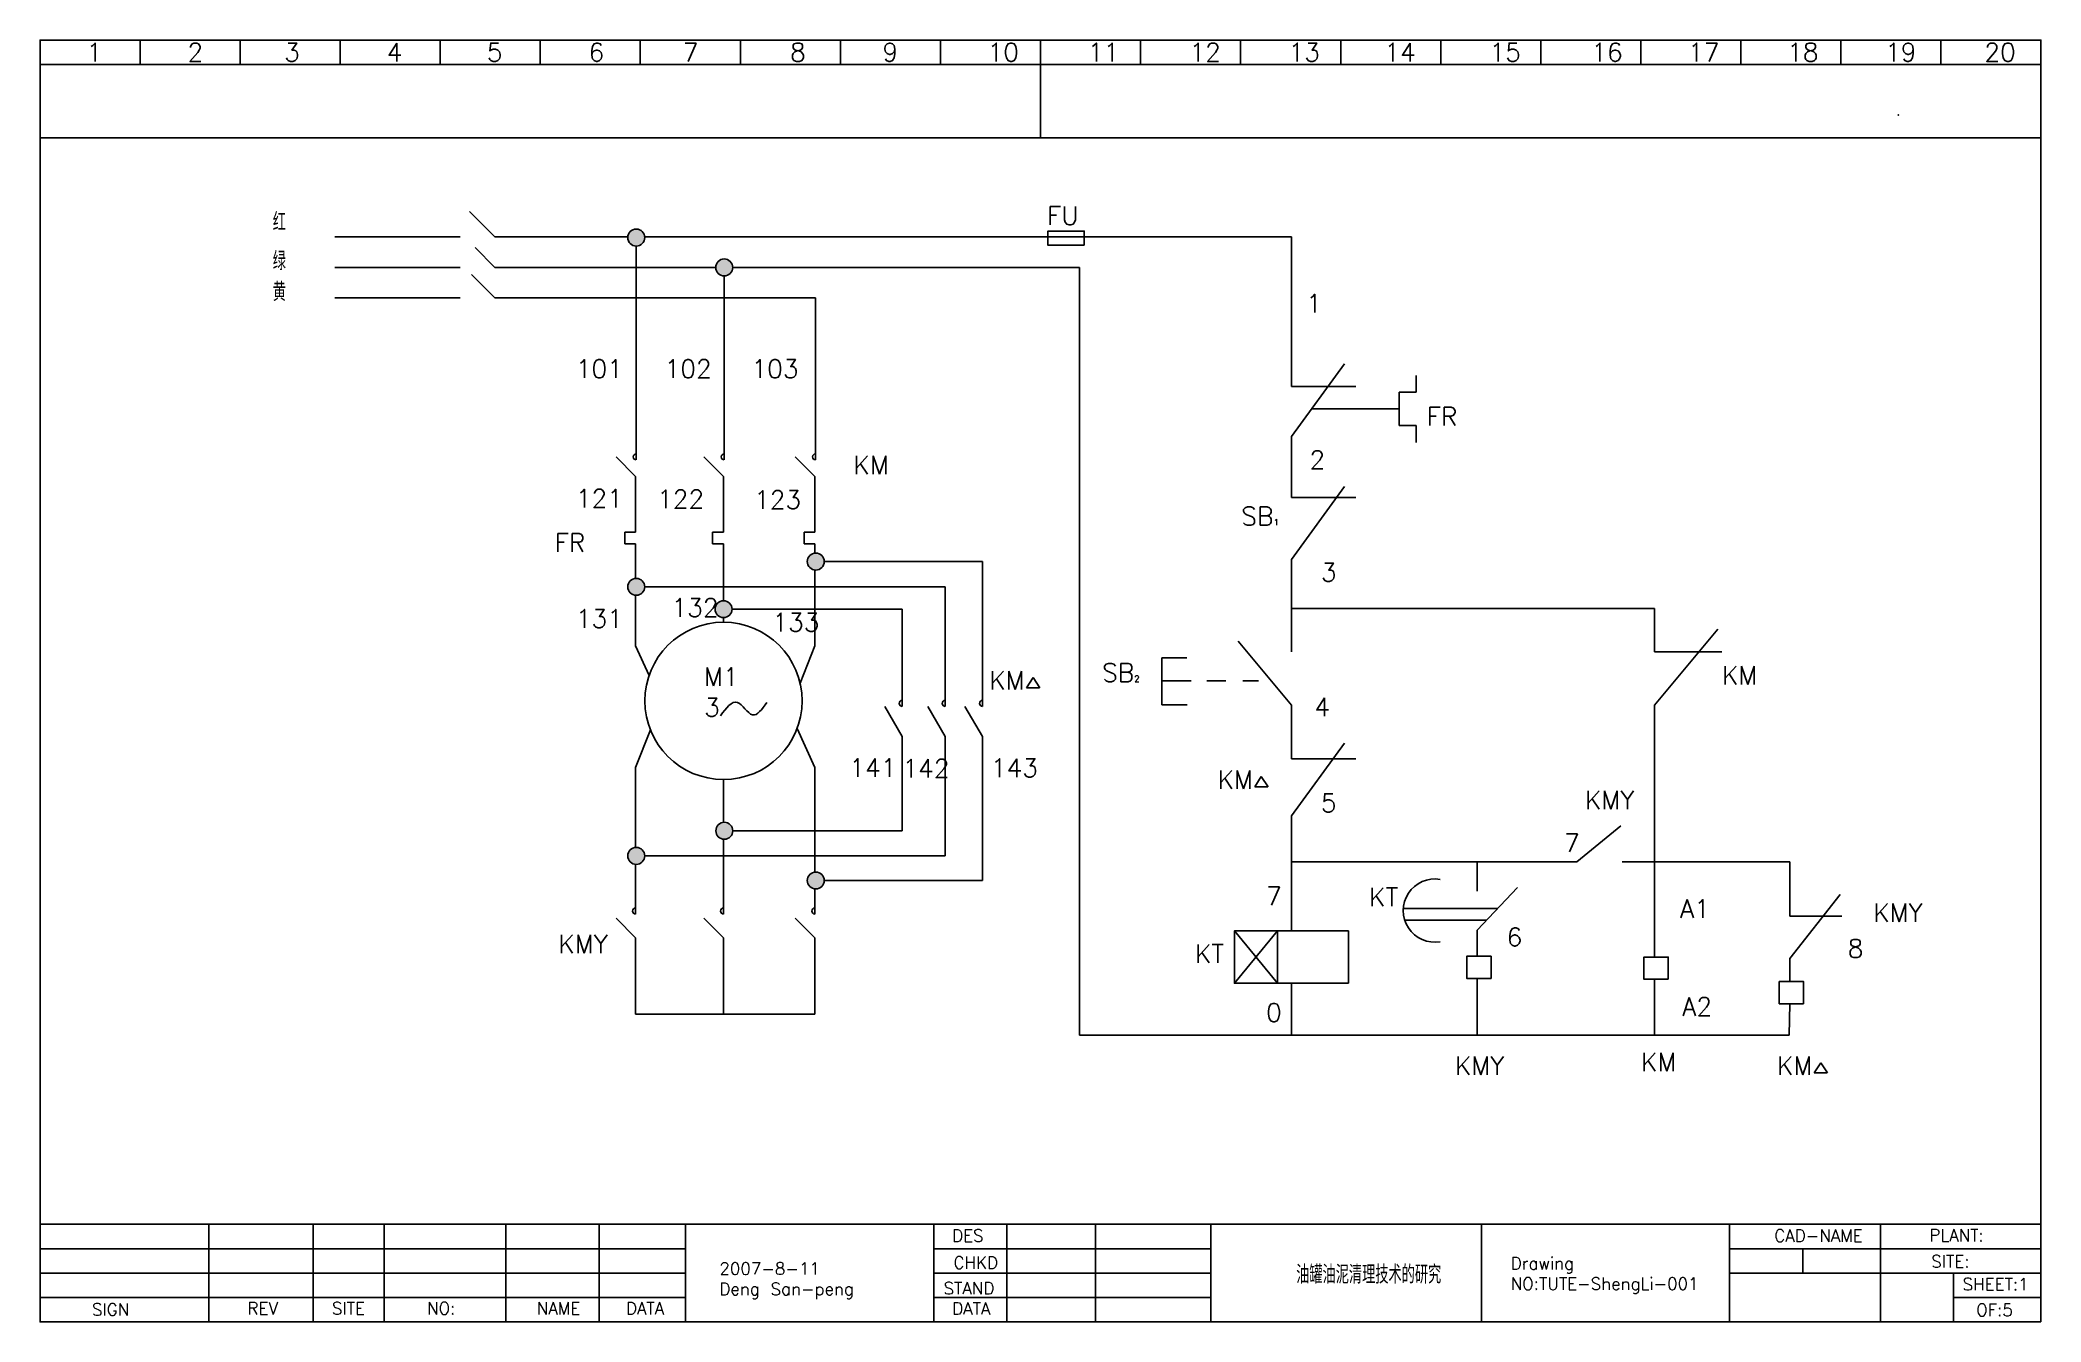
# Model space of a CAD drawing. Header units: millimetres. Extents: x -292 to 2986, y -822 to 1278.
import ezdxf

# ---------------------------------------------------------------- set-up
doc = ezdxf.new("R2010")
doc.units = ezdxf.units.MM
doc.styles.get("Standard").update_dxf_attribs({"font": 'txt', "bigfont": 'gbcbig.shx'})

msp = doc.modelspace()

# ---------------------------------------------------------------- hatches: boundary and pattern name
h = msp.add_hatch(color=256)
h.paths.add_polyline_path([(698.8, 954.1, 1), (671.1, 954.1, 1)])
h.paths.add_polyline_path([(815, 905.2, 1), (842.8, 905.2, 1)])
h.paths.add_polyline_path([(671.1, 382.1, 1), (698.8, 382.1, 1)])
h.paths.add_polyline_path([(813.9, 345.5, 1), (841.7, 345.5, 1)])
h.paths.add_polyline_path([(965, 423.4, 1), (992.8, 423.4, 1)])
h.paths.add_polyline_path([(815.2, -17.5, 1), (843, -17.5, 1)])
h.paths.add_polyline_path([(671.1, -58.6, 1), (698.8, -58.6, 1)])
h.paths.add_polyline_path([(965, -98.9, 1), (992.8, -98.9, 1)])

# ---------------------------------------------------------------- linework, layer by layer
for p, q in [((-291.9, 1277.7), (-291.9, 1237.7)), ((-128, 1277.7), (-128, 1237.7)), ((35.9, 1277.7), (35.9, 1237.7)), ((199.8, 1277.7), (199.8, 1237.7)), ((199.8, 1277.7), (199.8, 1237.7)), ((363.7, 1277.7), (363.7, 1237.7)), ((527.6, 1277.7), (527.6, 1237.7)), ((691.5, 1277.7), (691.5, 1237.7)), ((855.4, 1277.7), (855.4, 1237.7)), ((1019.3, 1277.7), (1019.3, 1237.7)), ((1183.2, 1277.7), (1183.2, 1237.7)), ((1347.1, 1277.7), (1347.1, 1237.7)), ((1511, 1277.7), (1511, 1237.7)), ((1674.9, 1277.7), (1674.9, 1237.7)), ((1674.9, 1277.7), (1674.9, 1237.7)), ((1838.8, 1277.7), (1838.8, 1237.7)), ((2002.7, 1277.7), (2002.7, 1237.7)), ((2166.6, 1277.7), (2166.6, 1237.7)), ((2330.5, 1277.7), (2330.5, 1237.7)), ((2494.4, 1277.7), (2494.4, 1237.7)), ((2658.3, 1277.7), (2658.3, 1237.7)), ((2822.2, 1277.7), (2822.2, 1237.7)), ((-291.9, 1237.7), (2986, 1237.7)), ((1347.1, 1237.7), (1347.1, 1117.7)), ((-291.9, 1117.7), (2986, 1117.7)), ((453.4, 955.2), (411.9, 996.7)), ((191.2, 955.2), (396.6, 955.2)), ((453.4, 955.2), (671.1, 955.2)), ((698.8, 955.2), (1758, 955.2)), ((1758, 955.2), (1758, 710.3)), ((453.4, 905.2), (420.9, 937.7)), ((684.9, 940.2), (684.9, 590)), ((191.2, 905.2), (396.6, 905.2)), ((453.4, 855.2), (415, 893.6)), ((453.4, 905.2), (815, 905.2)), ((828.9, 891.3), (828.9, 590)), ((842.8, 905.2), (1411.1, 905.2)), ((1411.1, 905.2), (1411.1, -352.2)), ((191.2, 855.2), (396.6, 855.2)), ((453.4, 855.2), (978.5, 855.2)), ((978.5, 855.2), (978.5, 590)), ((1758, 628.3), (1845.1, 747.6)), ((1962.3, 701), (1962.3, 728.5)), ((1758, 710.3), (1863.8, 710.3)), ((1934.8, 673.5), (1934.8, 701)), ((1934.8, 701), (1962.3, 701)), ((1791.5, 673.5), (1934.8, 673.5)), ((1934.8, 673.5), (1934.8, 646.1)), ((1758, 628.3), (1758, 528.6)), ((1934.8, 646.1), (1962.3, 646.1)), ((1962.3, 646.1), (1962.3, 618.6)), ((683.8, 563), (651.8, 595.2)), ((827.8, 563), (795.8, 595.2)), ((977.4, 563), (945.4, 595.2)), ((683.8, 563), (683.8, 471.4)), ((827.8, 563), (827.8, 471.4)), ((977.4, 563), (977.4, 471.4)), ((1758, 427), (1845.1, 546.2)), ((1758, 528.6), (1863.8, 528.6)), ((683.8, 471.4), (666.1, 471.4)), ((666.1, 471.4), (666.1, 452.7)), ((827.8, 471.4), (810, 471.4)), ((810, 471.4), (810, 452.7)), ((977.4, 471.4), (959.7, 471.4)), ((959.7, 471.4), (959.7, 452.7)), ((666.1, 452.7), (683.8, 452.7)), ((683.8, 452.7), (683.8, 396)), ((810, 452.7), (827.8, 452.7)), ((827.8, 452.7), (827.8, 359.4)), ((959.7, 452.7), (977.4, 452.7)), ((977.4, 452.7), (977.4, 437.3)), ((1758, 427), (1758, 275.4)), ((977.4, 409.6), (977.4, 285.3)), ((992.8, 423.4), (1252.1, 423.4)), ((1252.1, 423.4), (1252.1, 186.1)), ((683.8, 368.3), (683.8, 285.3)), ((1191.1, 382.1), (698.8, 382.1)), ((1191.1, 186.1), (1191.1, 382.1)), ((827.8, 331.6), (827.8, 324.1)), ((1120.7, 345.5), (841.7, 345.5)), ((1120.7, 186.1), (1120.7, 345.5)), ((1758, 346.5), (2352.9, 346.5)), ((2352.9, 346.5), (2352.9, 275.4)), ((2352.9, 188.3), (2456.6, 313)), ((683.8, 285.3), (705.9, 236.8)), ((953.3, 224.2), (977.4, 285.3)), ((1545.6, 189), (1545.6, 265.8)), ((1545.6, 265.8), (1586.9, 265.8)), ((1758, 188.3), (1670.7, 293.2)), ((2352.9, 275.4), (2463.4, 275.4)), ((1324, 216.9), (1334.8, 233.8)), ((1334.8, 233.8), (1346, 216.9)), ((1345.6, 216.9), (1324, 216.9)), ((1545.9, 228), (1594.1, 228)), ((1619.7, 228), (1650.9, 228)), ((1678.7, 228), (1703.9, 228)), ((1120.7, 136.9), (1092, 186.1)), ((1191.1, 136.9), (1162.4, 186.1)), ((1252.1, 136.9), (1223.3, 186.1)), ((1545.6, 189), (1587.2, 189)), ((1758, 188.3), (1758, 100.5)), ((2352.9, 188.3), (2352.9, -224.3)), ((683.8, 86.1), (708.1, 147.7)), ((948.4, 150), (977.4, 86.1)), ((1120.7, -17.5), (1120.7, 136.9)), ((1191.1, -58.6), (1191.1, 136.9)), ((1252.1, 136.9), (1252.1, -98.9)), ((1758, 7), (1845.1, 126.2)), ((1758, 100.5), (1863.8, 100.5)), ((683.8, 86.1), (683.8, -44.7)), ((827.8, 66.5), (827.8, -3.7)), ((977.4, 86.1), (977.4, -85.1)), ((1697.9, 54.3), (1708.7, 71.2)), ((1708.7, 71.2), (1720, 54.3)), ((1719.5, 54.3), (1697.9, 54.3)), ((1758, 7), (1758, -181.6)), ((827.8, -31.4), (827.8, -153.9)), ((843, -17.5), (1120.7, -17.5)), ((2225.4, -68.1), (2297.5, -9.5)), ((698.8, -58.6), (1191.1, -58.6)), ((683.8, -72.4), (683.8, -153.9)), ((1758, -68.1), (2225.4, -68.1)), ((2062.6, -68.1), (2062.6, -116.4)), ((2300, -68.1), (2574.5, -68.1)), ((2574.5, -68.1), (2574.5, -157.2)), ((977.4, -112.7), (977.4, -153.9)), ((1252.1, -98.9), (992.8, -98.9)), ((2062.6, -180.1), (2128.5, -110.4)), ((2574.5, -226.9), (2656.8, -121.7)), ((683.8, -192.9), (651.8, -160.7)), ((827.8, -192.9), (795.8, -160.7)), ((977.4, -192.9), (945.4, -160.7)), ((2096.1, -144.6), (1941.4, -144.6)), ((2574.5, -157.2), (2659.9, -157.2)), ((683.8, -192.9), (683.8, -317.7)), ((827.8, -192.9), (827.8, -317.7)), ((977.4, -192.9), (977.4, -317.7)), ((1664.6, -181.6), (1735.4, -267.3)), ((1735.4, -181.6), (1664.6, -267.3)), ((1735.4, -181.6), (1735.4, -267.3)), ((1851.4, -267.3), (1851.4, -181.6)), ((2077.8, -164), (1943.7, -164)), ((2062.6, -180.1), (2062.6, -223)), ((2574.5, -226.9), (2574.5, -264.5)), ((2062.6, -259.4), (2062.6, -352.2)), ((2352.9, -260.7), (2352.9, -352.2)), ((1758, -267.3), (1758, -352.2)), ((977.4, -317.7), (683.8, -317.7)), ((2574.5, -300.8), (2573.7, -352.2)), ((1411.1, -352.2), (1758, -352.2)), ((2573.7, -352.2), (1758, -352.2)), ((2614.4, -414.2), (2625.2, -397.3)), ((2636, -414.2), (2614.4, -414.2)), ((2625.2, -397.3), (2636.5, -414.2)), ((2986, -662), (-291.9, -662)), ((-15.2, -662), (-15.2, -822)), ((155.5, -822), (155.5, -662)), ((271.7, -822), (271.7, -662)), ((471.4, -822), (471.4, -662)), ((623.9, -822), (623.9, -662)), ((765.5, -822), (765.5, -662)), ((1172.3, -662), (1172.3, -822)), ((1292.1, -662), (1292.1, -822)), ((1437.4, -662), (1437.4, -822)), ((1626.2, -662), (1626.2, -822)), ((2069.3, -662), (2069.3, -822)), ((2476, -662), (2476, -822)), ((2723, -662), (2723, -822)), ((765.5, -702), (-291.9, -702)), ((1626.2, -702), (1172.3, -702)), ((2986, -702), (2476, -702)), ((2595.9, -702), (2595.9, -742)), ((765.5, -742), (-291.9, -742)), ((1626.2, -742), (1172.3, -742)), ((2986, -742), (2476, -742)), ((2842.8, -822), (2842.8, -742)), ((765.5, -782), (-291.9, -782)), ((1626.2, -782), (1172.3, -782)), ((2986, -782), (2842.8, -782))]:
    msp.add_line(p, q)
for points in [[(2986, -822), (-291.9, -822), (-291.9, 1277.7), (2986, 1277.7)], [(1418.6, 941.5), (1359.3, 941.5), (1359.3, 964.9), (1418.6, 964.9)], [(2085.3, -259.4), (2045.4, -259.4), (2045.4, -223), (2085.3, -223)], [(2375.5, -260.7), (2335.6, -260.7), (2335.6, -224.3), (2375.5, -224.3)], [(2597.2, -300.8), (2557.3, -300.8), (2557.3, -264.5), (2597.2, -264.5)]]:
    msp.add_lwpolyline(points, close=True)
msp.add_lwpolyline([(1851.4, -267.3), (1664.6, -267.3), (1664.6, -181.6), (1851.4, -181.6)])
for centre, radius in [((684.9, 954.1), 13.9), ((828.9, 905.2), 13.9), ((978.9, 423.4), 13.9), ((684.9, 382.1), 13.9), ((827.8, 345.5), 13.9), ((827.8, 195.3), 128.8), ((829.1, -17.5), 13.9), ((684.9, -58.6), 13.9), ((978.9, -98.9), 13.9)]:
    msp.add_circle(centre, radius)
for centre, radius, start, end in [((684.9, 595), 5, 90, 270), ((828.9, 595), 5, 90, 270), ((978.5, 595), 5, 90, 270), ((1120.7, 191.1), 5, 90, 270), ((1191.1, 191.1), 5, 90, 270), ((1252.1, 191.1), 5, 90, 270), ((1993.1, -148.2), 51.8, 80.3412, 279.6588), ((683.8, -148.9), 5, 90, 270), ((827.8, -148.9), 5, 90, 270), ((977.4, -148.9), 5, 90, 270)]:
    msp.add_arc(centre, radius, start, end)
msp.add_spline([(822.7, 171), (850.6, 192.7), (875.1, 172.4), (898.8, 192.7)], degree=3)
msp.add_point((2752.1, 1154.9))

# ---------------------------------------------------------------- texts
at = {"attachment_point": 1}
for s, insert, char_height, width in [('1', (-215.7, 1272.8), 30, 102.161), ('2', (-50.3, 1272.8), 30, 102.161), ('3', (108, 1272.8), 30, 102.161), ('4', (276.1, 1272.8), 30, 102.161), ('5', (440, 1272.8), 30, 102.161), ('6', (606.7, 1272.8), 30, 102.161), ('7', (760.9, 1272.8), 30, 102.161), ('8', (936.8, 1272.8), 30, 102.161), ('9', (1088.1, 1272.8), 30, 102.161), ('10', (1260.4, 1272.8), 30, 102.161), ('11', (1424.4, 1272.8), 30, 102.161), ('12', (1591.1, 1272.8), 30, 102.161), ('13', (1753.4, 1272.8), 30, 102.161), ('14', (1910.3, 1272.8), 30, 102.161), ('15', (2082.6, 1272.8), 30, 102.161), ('16', (2249.4, 1272.8), 30, 102.161), ('17', (2407.7, 1272.8), 30, 102.161), ('18', (2570.2, 1272.8), 30, 102.161), ('19', (2730.6, 1272.8), 30, 102.161), ('20', (2893.2, 1272.8), 30, 102.161), ('红', (89.4, 994.8), 30, 26.25), ('FU', (1357.9, 1004.9), 30, 86.917), ('绿', (89.4, 930.9), 30, 26.25), ('黄', (89.4, 880.2), 30, 26.25), ('1', (1782.3, 861.2), 30, 102.161), ('101', (585.8, 754.2), 30, 102.161), ('102', (731.3, 754.2), 30, 102.161), ('103', (873.6, 754.2), 30, 102.161), ('FR', (1979.9, 676.1), 30, 52.331), ('KM', (1040.7, 596.6), 30, 55.007), ('2', (1787.7, 605.1), 30, 102.161), ('121', (585.8, 541.9), 30, 102.161), ('122', (718.9, 540.9), 30, 102.161), ('123', (877.8, 539.8), 30, 102.161), ('SB{\\H0.3333x;1}', (1676, 512.9), 30, 159.65), ('FR', (551.3, 469.3), 30, 251.575), ('3', (1806.4, 421), 30, 102.161), ('132', (742.5, 363.1), 30, 102.161), ('131', (585.8, 345.2), 30, 102.161), ('133', (907.8, 339), 30, 102.161), ('M1\\P3', (796.1, 249.9), 30, 136.11), ('KM', (1263.3, 244.1), 30, 55.007), ('SB{\\H0.3333x;2}', (1448, 256.6), 30, 100.137), ('KM', (2463.4, 252.3), 30, 55.007), ('4', (1795.7, 200.5), 30, 102.161), ('141', (1033.9, 100.7), 30, 102.161), ('142', (1120.8, 99.7), 30, 60.392), ('143', (1265.8, 100.6), 30, 102.161), ('KM', (1637.2, 81.5), 30, 55.007), ('5', (1806.4, 43.1), 30, 102.161), ('KMY', (2239, 47.8), 30, 55.007), ('7', (2204.9, -22.2), 30, 102.161), ('7', (1716.5, -109.2), 30, 102.161), ('KT', (1885.4, -111.1), 30, 63.535), ('A1', (2394.9, -130.1), 30, 55.007), ('KMY', (2711.2, -136.8), 30, 55.007), ('KMY', (557.3, -187.7), 30, 102.161), ('6', (2110.7, -176.5), 30, 102.161), ('8', (2669.3, -195.3), 30, 102.161), ('KT', (1600, -203.9), 30, 63.535), ('A2', (2398.3, -290.4), 30, 55.007), ('0', (1716.5, -300.3), 30, 102.161), ('KMY', (2025.9, -387.3), 30, 102.161), ('KM', (2330.9, -381.2), 30, 55.007), ('KM', (2553.7, -387), 30, 55.007), ('DES', (1202.3, -670.5), 20, 63.535), ('CAD-NAME', (2549.1, -670.6), 20, 63.535), ('PLANT:', (2803.1, -670), 20, 63.535), ('CHKD', (1204.5, -714.7), 20, 63.535), ('Drawing NO:TUTE-ShengLi-001', (2117.3, -716), 20, 63.535), ('SITE:', (2806.3, -712.8), 20, 63.535), ('2007-8-11\\PDeng San-peng', (821.1, -724.5), 20, 262.985), ('油罐油泥清理技术的研究', (1765.9, -729.2), 30, 241.139), ('SHEET:1', (2857.7, -750.1), 20, 63.535), ('STAND', (1188.3, -756.7), 20, 63.535), ('SIGN', (-206.6, -791.6), 20, 63.535), ('REV', (48.1, -789.6), 20, 63.535), ('SITE', (186.3, -789.6), 20, 63.535), ('NO:', (342.2, -789.6), 20, 63.535), ('NAME', (521.9, -789.6), 20, 63.535), ('DATA', (668, -789.6), 20, 63.535), ('DATA', (1202.3, -789.9), 20, 63.535), ('OF:5', (2879.9, -792.3), 20, 63.535)]:
    msp.add_mtext(s, dxfattribs=dict(at, insert=insert, char_height=char_height, width=width))

doc.saveas('drawing.dxf')
